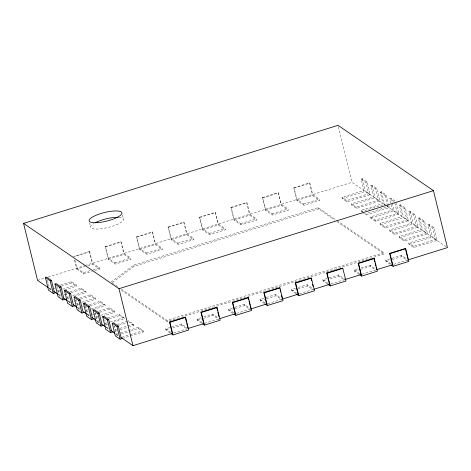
<?xml version="1.0" encoding="UTF-8"?>
<svg xmlns="http://www.w3.org/2000/svg" width="471" height="471" viewBox="0 0 471 471"><rect width="100%" height="100%" fill="white"/><g stroke="black" fill="none" stroke-linecap="round" stroke-linejoin="round"><path stroke-width="0.35" stroke-dasharray="2.35 1.77" d="M110.997 282.064L133.758 265.085L318.055 207.617L336.182 220.022M112.475 282.465L134.07 266.351L318.367 208.883L334.681 220.045M89.773 251.797L89.39 251.538L73.67 256.442L74.053 256.701L89.773 251.797L92.575 263.195L99.251 267.764L99.564 269.029L92.728 271.161M105.115 246.633L120.841 241.735L121.218 241.994L124.02 253.386L130.702 257.961L131.009 259.227L115.289 264.125L108.224 259.291L105.115 246.633L105.498 246.898L108.295 258.291L114.977 262.859L115.289 264.125M136.561 236.831L152.286 231.926L152.669 232.185L155.465 243.584L162.148 248.152L162.454 249.418L146.734 254.322L139.669 249.489L136.561 236.831L136.943 237.09L139.74 248.482L146.422 253.057L146.734 254.322M168.006 227.022L183.731 222.118L184.114 222.383L186.91 233.775L193.593 238.35L193.905 239.615L178.179 244.514L171.114 239.68L168.006 227.022L168.388 227.287L171.185 238.679L177.867 243.248L178.179 244.514M199.451 217.219L215.176 212.315L215.559 212.574L218.356 223.966L225.038 228.541L225.35 229.807L209.624 234.711L202.559 229.877L199.451 217.219L199.834 217.478L202.636 228.871L209.312 233.445L209.624 234.711M230.896 207.411L246.621 202.506L247.004 202.771L249.801 214.164L256.483 218.738L256.795 220.004L241.07 224.903L234.01 220.069L230.896 207.411L231.279 207.676L234.081 219.068L240.763 223.637L241.07 224.903M262.347 197.608L278.067 192.704L278.449 192.963L281.246 204.355L287.928 208.93L288.24 210.196L272.515 215.1L265.456 210.266L262.347 197.608L262.724 197.867L265.526 209.259L272.209 213.834L272.515 215.1M293.792 187.799L309.512 182.895L309.894 183.16L312.691 194.552L319.373 199.127L319.685 200.393L303.966 205.291L296.901 200.458L293.792 187.799L294.175 188.064L296.971 199.457L303.654 204.025L303.966 205.291M105.498 246.898L121.218 241.994M136.943 237.09L152.669 232.185M168.388 227.287L184.114 222.383M199.834 217.478L215.559 212.574M231.279 207.676L247.004 202.771M262.724 197.867L278.449 192.963M294.175 188.064L309.894 183.16M361.133 179.068L362.393 178.674L367.162 181.941L370.271 194.6L347.003 201.853L342.229 198.591L341.922 197.325L363.93 190.461L361.133 179.068L365.908 182.33L368.705 193.728L346.691 200.587L341.922 197.325M37.545 280.351L44.562 278.161M48.071 277.072L84.368 265.75M85.051 265.538L352.002 182.295L446.243 246.786M74.536 259.957L76.779 269.1L84.98 266.539M87.718 265.691L92.504 264.196L99.564 269.029M108.224 259.291L123.95 254.393L131.009 259.227M139.669 249.489L155.395 244.584L162.454 249.418M171.114 239.68L186.84 234.782L193.905 239.615M202.559 229.877L218.285 224.973L225.35 229.807M234.01 220.069L249.73 215.17L256.795 220.004M265.456 210.266L281.175 205.362L288.24 210.196M296.901 200.458L312.62 195.559L319.685 200.393M365.908 182.33L367.162 181.941M74.924 260.263L76.85 268.093L83.532 272.668L90.367 270.537M93.099 269.683L99.251 267.764M114.977 262.859L130.702 257.961M146.422 253.057L162.148 248.152M177.867 243.248L193.593 238.35M209.312 233.445L225.038 228.541M240.763 223.637L256.483 218.738M272.209 213.834L287.928 208.93M303.654 204.025L319.373 199.127M76.779 269.1L83.844 273.934L92.045 271.373M370.677 185.598L371.937 185.203L376.712 188.471L379.82 201.129L356.547 208.388L351.778 205.12L351.466 203.855L373.479 196.99L370.677 185.598L375.452 188.865L378.248 200.257L356.235 207.122L351.466 203.855M51.539 287.875L49.473 288.517L47.377 279.974M60.476 285.085L71.486 281.652L76.255 284.92L76.567 286.185L62.878 290.454M49.897 289.747L51.262 289.324M54 288.47L56.055 287.828M61.53 286.121L71.798 282.918L76.567 286.185M342.229 198.591L365.502 191.332L370.271 194.6M375.452 188.865L376.712 188.471M57.686 290.713L59.746 290.065M62.502 289.212L76.255 284.92M58.092 291.949L59.458 291.52M386.379 205.621L384.589 204.396L361.322 211.656L361.01 210.39L383.023 203.525L380.227 192.133L381.481 191.738L386.255 195.006L388.328 203.443M60.394 294.622L59.016 295.046L56.92 286.503M70.026 291.62L81.03 288.187L85.804 291.449L86.111 292.715L72.428 296.983M59.44 296.283L60.806 295.853M64.233 294.787L67.653 293.721M71.074 292.65L81.342 289.453L86.111 292.715M351.778 205.12L375.046 197.867L379.82 201.129M380.227 192.133L384.995 195.394L386.255 195.006M67.229 297.242L68.607 296.812M72.734 295.529L85.804 291.449M67.636 298.479L69.69 297.837M390.818 202.936L389.77 198.662L391.024 198.267L395.799 201.535L398.908 214.193L375.64 221.452L370.865 218.185L370.553 216.919L392.567 210.054L390.995 203.649M69.938 301.152L68.56 301.581L65.94 290.901M79.57 298.149L90.573 294.716L95.348 297.984L95.66 299.25L81.972 303.518M68.984 302.812L70.356 302.388M73.776 301.316L77.197 300.251M80.618 299.185L90.885 295.982L95.66 299.25M76.773 303.771L78.151 303.348M81.589 302.27L95.348 297.984M77.179 305.014L79.234 304.372M362.517 212.468L366.091 214.917L389.364 207.664L388.498 204.149M399.314 205.191L400.574 204.803L405.343 208.07L408.451 220.728L385.184 227.982L380.409 224.714L380.097 223.448L402.11 216.589L399.314 205.191L404.089 208.459L406.885 219.851L384.872 226.716L380.097 223.448M79.481 307.681L78.109 308.111L76.008 299.568M82.237 306.827L83.608 306.397M89.113 304.678L100.117 301.246L104.892 304.513L105.204 305.779L94.253 309.194M78.527 309.341L79.899 308.917M85.375 307.21L86.741 306.786M90.167 305.714L100.429 302.517L105.204 305.779M370.865 218.185L394.139 210.931L398.908 214.193M404.089 208.459L405.343 208.07M86.317 310.307L88.383 309.665M91.133 308.805L104.892 304.513M370.553 216.919L375.328 220.187L397.341 213.322L394.539 201.929L389.77 198.662M86.723 311.543L88.095 311.113M91.515 310.048L93.57 309.406M408.857 211.726L410.117 211.332L414.886 214.599L418.001 227.257L394.727 234.517L389.953 231.249L389.647 229.983L411.654 223.119L408.857 211.726L413.632 214.994L416.429 226.386L394.415 233.251L389.647 229.983M89.031 314.216L87.653 314.646L85.551 306.097M98.657 311.213L109.666 307.781L114.435 311.048L114.747 312.314L104.48 315.511M87.388 316.088L89.443 315.446M92.181 314.593L94.235 313.957M94.918 313.739L96.29 313.315M99.711 312.249L109.979 309.047L114.747 312.314M380.409 224.714L403.682 217.461L408.451 220.728M413.632 214.994L414.886 214.599M95.866 316.836L97.927 316.194M100.682 315.334L114.435 311.048M96.267 318.072L97.638 317.648M418.401 218.256L419.661 217.867L424.436 221.129L427.544 233.793L404.271 241.046L399.502 237.778L399.19 236.513L421.204 229.648L418.401 218.256L423.176 221.523L425.972 232.915L403.959 239.78L399.19 236.513M95.101 312.632L97.197 321.175L98.574 320.745M107.518 317.96L119.21 314.31L123.985 317.578L124.291 318.843L114.029 322.046M96.938 322.623L98.987 321.981M109.254 318.779L119.522 315.576L124.291 318.843M389.953 231.249L413.226 223.99L418.001 227.257M423.176 221.523L424.436 221.129M105.41 323.371L107.47 322.723M110.226 321.87L123.985 317.578M105.816 324.607L107.865 323.966M427.951 224.791L429.205 224.396L433.979 227.664L437.088 240.322L413.821 247.575L409.046 244.314L408.734 243.048L430.747 236.183L427.951 224.791L432.719 228.052L435.516 239.451L413.509 246.309L408.734 243.048M108.118 327.28L106.74 327.71L104.821 319.874M117.061 324.49L126.004 321.705M126.693 321.487L128.754 320.845L133.529 324.113L133.841 325.379L129.731 326.656M107.164 328.941L108.53 328.511M114.006 326.803L115.377 326.379M118.798 325.314L127.694 322.535M399.502 237.778L422.77 230.525L427.544 233.793M432.719 228.052L433.979 227.664M114.953 329.9L116.331 329.47M119.769 328.399L133.529 324.113M115.36 331.137L117.414 330.501M120.152 329.647L129.048 326.868M117.662 333.809L116.29 334.239L114.365 326.409M120.417 332.956L138.297 327.374L143.072 330.642L143.384 331.908L123.537 338.096M116.708 335.47L118.08 335.046M121.5 333.98L129.713 331.419M130.396 331.201L138.609 328.64L143.384 331.908M409.046 244.314L432.313 237.054L437.088 240.322M121.224 289.064L166.94 320.345L383.912 252.686L384.224 253.951L167.246 321.611L120.329 289.506M121.748 337.289L129.313 334.934M130.002 334.716L143.072 330.642M170.049 332.926L165.927 330.106L165.615 328.84L181.341 323.936L186.905 327.751M201.494 323.124L197.373 320.304L197.061 319.038L201.164 317.754M203.896 316.906L212.786 314.133L218.356 317.943M232.939 313.315L228.818 310.495L228.506 309.229L233.975 307.522M234.658 307.31L244.231 304.325L249.801 308.134M264.384 303.507L260.263 300.692L259.957 299.426L265.426 297.719M266.109 297.507L275.676 294.522L281.246 298.331M295.829 293.704L291.714 290.884L291.402 289.618L295.5 288.34M298.237 287.487L307.121 284.714L313.25 288.906M327.28 283.895L323.159 281.081L322.847 279.815L328.316 278.108M328.999 277.896L338.567 274.911L344.695 279.103M359.314 274.493L354.604 271.272L354.292 270.007L358.396 268.729M361.127 267.875L370.018 265.102L375.581 268.912M390.171 264.284L386.049 261.464L385.737 260.198L391.207 258.497M391.89 258.285L401.463 255.3L407.026 259.109M165.927 330.106L170.031 328.829M172.763 327.975L181.653 325.202L186.946 328.829M197.373 320.304L202.842 318.596M203.525 318.384L213.098 315.399L218.98 319.426M228.818 310.495L234.287 308.788M234.97 308.576L244.543 305.591L250.431 309.618M260.263 300.692L265.732 298.985M266.415 298.773L275.988 295.788L281.876 299.815M291.714 290.884L297.177 289.176M297.866 288.964L307.433 285.979L313.321 290.006M323.159 281.081L327.257 279.798M329.994 278.944L338.879 276.177L344.177 279.798M354.604 271.272L360.074 269.565M360.757 269.353L370.324 266.368L375.623 269.995M386.049 261.464L391.519 259.762M392.202 259.55L401.775 256.565L407.656 260.593M173.664 332.985L188.023 328.511M204.585 323.347L219.468 318.702M236.56 313.374L250.913 308.899M267.758 303.648L282.359 299.091M299.344 293.798L313.804 289.288M330.895 283.96L345.249 279.48M361.816 274.316L376.694 269.677M393.785 264.349L408.145 259.868M386.979 206.027L389.364 207.664M361.01 210.39L362.8 211.614M336.783 220.434L383.912 252.686M337.095 221.7L384.224 253.951M385.737 260.198L392.42 264.773M354.292 270.007L360.974 274.581M322.847 279.815L328.97 284.001M291.402 289.618L297.525 293.81M259.957 299.426L266.633 303.995M228.506 309.229L235.188 313.804M197.061 319.038L203.743 323.606M112.204 282.888L118.816 287.416M165.615 328.84L171.738 333.032M133.841 325.379L129.066 322.111L128.754 320.845M49.019 288.205L51.439 289.859M58.08 294.41L61.407 296.683M68.354 301.434L70.768 303.088M77.415 307.64L79.899 309.335M87.076 314.251L89.496 315.906M97.197 321.175L99.163 322.517M105.804 327.068L109.131 329.341M116.078 334.098L118.492 335.746M429.205 224.396L432.313 237.054M419.661 217.867L422.77 230.525M410.117 211.332L413.226 223.99M413.509 246.309L413.821 247.575M400.574 204.803L403.682 217.461M403.959 239.78L404.271 241.046M391.024 198.267L392.06 202.489M392.237 203.195L394.139 210.931M401.463 255.3L401.775 256.565M394.415 233.251L394.727 234.517M384.995 195.394L387.097 203.943M387.268 204.655L387.792 206.787L365.784 213.651L366.091 214.917M381.481 191.738L384.589 204.396M384.872 226.716L385.184 227.982M371.937 185.203L375.046 197.867M375.328 220.187L375.64 221.452M362.393 178.674L365.502 191.332M338.361 126.752L352.002 182.295M356.235 207.122L356.547 208.388M370.018 265.102L370.324 266.368M346.691 200.587L347.003 201.853M338.567 274.911L338.879 276.177M318.055 207.617L318.367 208.883M309.512 182.895L312.62 195.559M307.121 284.714L307.433 285.979M278.067 192.704L281.175 205.362M275.676 294.522L275.988 295.788M246.621 202.506L249.73 215.17M244.231 304.325L244.543 305.591M215.176 212.315L218.285 224.973M212.786 314.133L213.098 315.399M183.731 222.118L186.84 234.782M181.341 323.936L181.653 325.202M152.286 231.926L155.395 244.584M166.94 320.345L167.246 321.611M122.472 215.059L123.508 219.28M133.758 265.085L134.07 266.351M120.841 241.735L123.95 254.393M138.297 327.374L138.609 328.64M119.21 314.31L119.522 315.576M89.625 222.842L90.662 227.057M109.666 307.781L109.979 309.047M89.39 251.538L92.504 264.196M100.117 301.246L100.429 302.517M90.573 294.716L90.885 295.982M83.532 272.668L83.844 273.934M81.03 288.187L81.342 289.453M71.486 281.652L71.798 282.918M119.075 217.325A16.885 4.427 -13.8 0 1 119.081 223.542A16.885 4.427 -13.8 0 1 96.667 229.059A16.885 4.427 -13.8 0 1 93.729 223.56"/><path stroke-width="0.71" d="M48.419 287.793L37.545 280.351L23.55 223.389L338.007 125.327L433.455 190.649L447.45 247.611L408.145 259.868M56.037 292.585L53.3 293.439L48.525 290.177L45.416 277.519L46.676 277.125L51.445 280.392L54.247 291.785M45.416 277.519L50.191 280.781L51.445 280.392M65.581 299.12L62.843 299.974L58.068 296.706L54.96 284.048L56.22 283.654L60.994 286.921L63.791 298.314M54.96 284.048L59.735 287.316L60.994 286.921M75.124 305.65L72.387 306.503L67.618 303.242L64.509 290.578L65.763 290.189L70.538 293.457L73.335 304.849M64.509 290.578L69.278 293.845L70.538 293.457M84.668 312.185L81.93 313.038L77.162 309.771L74.053 297.113L75.307 296.718L80.082 299.986L82.878 311.378L86.476 313.839M74.053 297.113L78.822 300.38L80.082 299.986M23.55 223.389L118.998 288.705L433.455 190.649M94.218 318.714L91.48 319.568L86.705 316.3L83.597 303.642L84.857 303.253L89.625 306.515L92.428 317.913M83.597 303.642L88.371 306.909L89.625 306.515M103.761 325.249L101.024 326.103L96.249 322.835L93.14 310.177L94.4 309.783L99.169 313.05L101.971 324.442M93.14 310.177L97.915 313.439L99.169 313.05M113.305 331.778L110.567 332.632L105.792 329.364L102.684 316.706L103.944 316.318L108.719 319.579L111.515 330.972M102.684 316.706L107.459 319.974L108.719 319.579M122.849 338.308L120.111 339.161L115.342 335.9L112.233 323.241L113.487 322.847L118.262 326.115L121.059 337.507M112.233 323.241L117.002 326.503L118.262 326.115M120.906 337.401L132.993 345.673L172.298 333.415L169.501 322.023L185.221 317.118L185.603 317.377L188.712 330.036L172.992 334.94L171.226 333.733M203.743 323.606L200.946 312.214L216.666 307.31L217.049 307.575L220.157 320.233L204.438 325.137L202.671 323.924M235.188 313.804L232.391 302.411L248.117 297.507L248.494 297.766L251.608 310.424L235.883 315.329L234.116 314.122M266.633 303.995L263.837 292.603L279.562 287.699L279.945 287.964L283.053 300.622L267.328 305.526L264.973 303.913M298.084 294.192L295.282 282.8L311.007 277.896L311.39 278.155L314.498 290.813L298.773 295.717L296.418 294.104M329.529 284.384L326.727 272.992L342.452 268.087L342.835 268.352L345.944 281.01L330.218 285.915L327.869 284.301M360.974 274.581L358.178 263.183L373.897 258.285L374.28 258.544L377.389 271.202L361.669 276.106L359.903 274.899M392.42 264.773L389.623 253.38L405.343 248.476L405.725 248.741L408.834 261.399L393.114 266.298L391.348 265.091M169.501 322.023L169.884 322.282L185.603 317.377M200.946 312.214L201.329 312.473L217.049 307.575M232.391 302.411L232.774 302.67L248.494 297.766M263.837 292.603L264.219 292.862L279.945 287.964M295.282 282.8L295.664 283.059L311.39 278.155M326.727 272.992L327.11 273.251L342.835 268.352M358.178 263.183L358.555 263.448L374.28 258.544M389.623 253.38L390.006 253.639L405.725 248.741M188.441 328.381L203.884 323.565M220.028 318.531L235.471 313.715M267.057 303.866L250.913 308.899L250.389 306.762M282.5 299.05L298.643 294.016M314.086 289.2L330.23 284.166M344.972 279.568L361.116 274.534M376.559 269.718L392.702 264.684M53.853 291.514L57.48 293.992M63.52 298.131L67.141 300.61M73.182 304.743L76.808 307.222M91.91 317.56L96.143 320.451M101.577 324.172L105.204 326.656M110.638 330.377L114.865 333.268M405.343 248.476L407.968 259.156M390.006 253.639L393.114 266.298M373.897 258.285L374.775 261.841M375.122 263.265L375.823 266.115M376.17 267.54L376.694 269.677M358.555 263.448L361.669 276.106M327.11 273.251L330.218 285.915M311.184 278.608L311.708 280.745M312.579 284.301L313.103 286.439M295.664 283.059L298.773 295.717M280.086 289.836L280.61 291.973M281.487 295.535L282.011 297.672M264.219 292.862L267.328 305.526M248.117 297.507L248.641 299.644M248.988 301.069L250.036 305.338M232.774 302.67L235.883 315.329M216.666 307.31L217.543 310.872M217.89 312.297L218.944 316.571M201.329 312.473L204.438 325.137M185.221 317.118L186.445 322.099M186.799 323.524L187.847 327.798M169.884 322.282L172.992 334.94M118.998 288.705L132.993 345.673M117.002 326.503L120.111 339.161M107.459 319.974L110.567 332.632M97.915 313.439L101.024 326.103M88.371 306.909L91.48 319.568M78.822 300.38L81.93 313.038M69.278 293.845L72.387 306.503M59.735 287.316L62.843 299.974M50.191 280.781L53.3 293.439M95.089 222.789A16.885 4.427 -13.8 0 1 118.315 217.29M97.785 222.618A16.885 4.427 -13.8 0 0 121.954 212.951A16.885 4.427 -13.8 0 0 96.855 214.953A16.885 4.427 -13.8 0 0 97.785 222.618"/></g></svg>
